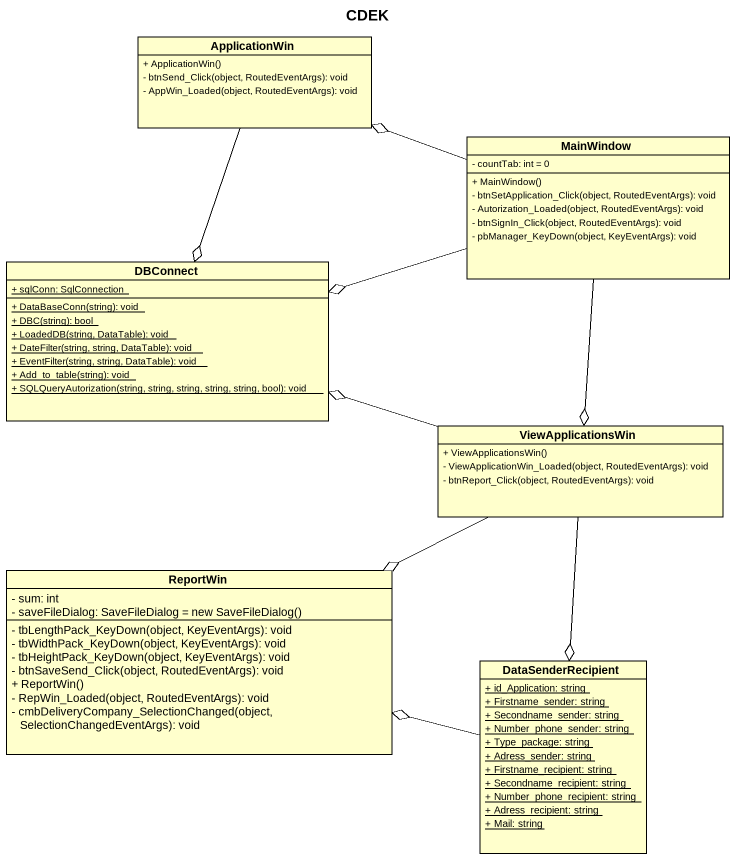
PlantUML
@startuml
title CDEK
hide circle
hide empty members
skinparam classAttributeIconSize 0
class ApplicationWin {
  + ApplicationWin()
  - btnSend_Click(object, RoutedEventArgs): void
  - AppWin_Loaded(object, RoutedEventArgs): void
}
class MainWindow {
  - countTab: int = 0
  + MainWindow()
  - btnSetApplication_Click(object, RoutedEventArgs): void
  - Autorization_Loaded(object, RoutedEventArgs): void
  - btnSignIn_Click(object, RoutedEventArgs): void
  - pbManager_KeyDown(object, KeyEventArgs): void
}
class DBConnect {
  {static} + sqlConn: SqlConnection
  {static} + DataBaseConn(string): void
  {static} + DBC(string): bool
  {static} + LoadedDB(string, DataTable): void
  {static} + DateFilter(string, string, DataTable): void
  {static} + EventFilter(string, string, DataTable): void
  {static} + Add_to_table(string): void
  {static} + SQLQueryAutorization(string, string, string, string, string, bool): void
}
class ViewApplicationsWin {
  + ViewApplicationsWin()
  - ViewApplicationWin_Loaded(object, RoutedEventArgs): void
  - btnReport_Click(object, RoutedEventArgs): void
}
class ReportWin {
  - sum: int
  {field} - saveFileDialog: SaveFileDialog = new SaveFileDialog()
  - tbLengthPack_KeyDown(object, KeyEventArgs): void
  - tbWidthPack_KeyDown(object, KeyEventArgs): void
  - tbHeightPack_KeyDown(object, KeyEventArgs): void
  - btnSaveSend_Click(object, RoutedEventArgs): void
  + ReportWin()
  - RepWin_Loaded(object, RoutedEventArgs): void
  - cmbDeliveryCompany_SelectionChanged(object, SelectionChangedEventArgs): void
}
class DataSenderRecipient {
  {static} + id_Application: string
  {static} + Firstname_sender: string
  {static} + Secondname_sender: string
  {static} + Number_phone_sender: string
  {static} + Type_package: string
  {static} + Adress_sender: string
  {static} + Firstname_recipient: string
  {static} + Secondname_recipient: string
  {static} + Number_phone_recipient: string
  {static} + Adress_recipient: string
  {static} + Mail: string
}
ApplicationWin --o DBConnect
MainWindow -left-o ApplicationWin
MainWindow -left-o DBConnect
MainWindow --o ViewApplicationsWin
ViewApplicationsWin -left-o DBConnect
ViewApplicationsWin -left-o ReportWin
ViewApplicationsWin --o DataSenderRecipient
DataSenderRecipient -left-o ReportWin
@enduml
